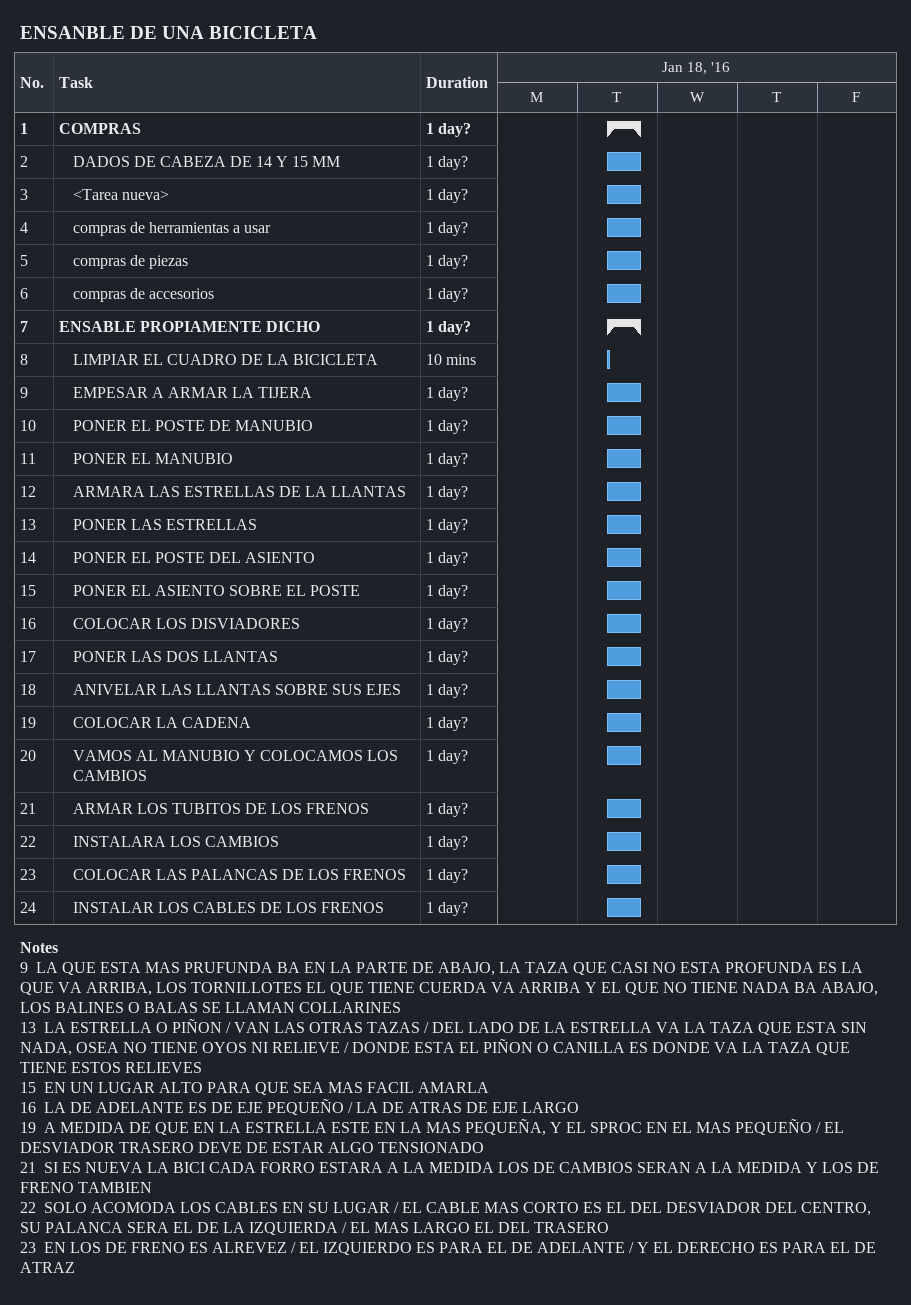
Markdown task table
ENSANBLE DE UNA BICICLETA

| ID | Level | Task | Duration | Start | Finish |
|---|---|---|---|---|---|
| 1 | 1 | **COMPRAS** | 1d? | 2016-01-19 | 2016-01-19 |
| 2 | 2 | DADOS DE CABEZA DE 14 Y 15 MM | 1d? | 2016-01-19 | 2016-01-19 |
| 3 | 2 | <Tarea nueva> | 1d? | 2016-01-19 | 2016-01-19 |
| 4 | 2 | compras de herramientas a usar | 1d? | 2016-01-19 | 2016-01-19 |
| 5 | 2 | compras de piezas | 1d? | 2016-01-19 | 2016-01-19 |
| 6 | 2 | compras de accesorios | 1d? | 2016-01-19 | 2016-01-19 |
| 7 | 1 | **ENSABLE PROPIAMENTE DICHO** | 1d? | 2016-01-19 | 2016-01-19 |
| 8 | 2 | LIMPIAR EL CUADRO DE LA BICICLETA | 10min | 2016-01-19 | 2016-01-19 |
| 9 | 2 | EMPESAR A ARMAR LA TIJERA | 1d? | 2016-01-19 | 2016-01-19 |
| 10 | 2 | PONER EL POSTE DE MANUBIO | 1d? | 2016-01-19 | 2016-01-19 |
| 11 | 2 | PONER EL MANUBIO | 1d? | 2016-01-19 | 2016-01-19 |
| 12 | 2 | ARMARA LAS ESTRELLAS DE LA LLANTAS | 1d? | 2016-01-19 | 2016-01-19 |
| 13 | 2 | PONER LAS ESTRELLAS | 1d? | 2016-01-19 | 2016-01-19 |
| 14 | 2 | PONER EL POSTE DEL ASIENTO | 1d? | 2016-01-19 | 2016-01-19 |
| 15 | 2 | PONER EL ASIENTO SOBRE EL POSTE | 1d? | 2016-01-19 | 2016-01-19 |
| 16 | 2 | COLOCAR LOS DISVIADORES | 1d? | 2016-01-19 | 2016-01-19 |
| 17 | 2 | PONER LAS DOS LLANTAS | 1d? | 2016-01-19 | 2016-01-19 |
| 18 | 2 | ANIVELAR LAS LLANTAS SOBRE SUS EJES | 1d? | 2016-01-19 | 2016-01-19 |
| 19 | 2 | COLOCAR LA CADENA | 1d? | 2016-01-19 | 2016-01-19 |
| 20 | 2 | VAMOS AL MANUBIO Y COLOCAMOS LOS CAMBIOS | 1d? | 2016-01-19 | 2016-01-19 |
| 21 | 2 | ARMAR LOS TUBITOS DE LOS FRENOS | 1d? | 2016-01-19 | 2016-01-19 |
| 22 | 2 | INSTALARA LOS CAMBIOS | 1d? | 2016-01-19 | 2016-01-19 |
| 23 | 2 | COLOCAR LAS PALANCAS DE LOS FRENOS | 1d? | 2016-01-19 | 2016-01-19 |
| 24 | 2 | INSTALAR LOS CABLES DE LOS FRENOS | 1d? | 2016-01-19 | 2016-01-19 |

Notes
- 9: LA QUE ESTA MAS PRUFUNDA BA EN LA PARTE DE ABAJO, LA TAZA QUE CASI NO ESTA PROFUNDA ES LA QUE VA ARRIBA, LOS TORNILLOTES EL QUE TIENE CUERDA VA ARRIBA Y EL QUE NO TIENE NADA BA ABAJO, LOS BALINES O BALAS SE LLAMAN COLLARINES
- 13: LA ESTRELLA O PIÑON / VAN LAS OTRAS TAZAS / DEL LADO DE LA ESTRELLA VA LA TAZA QUE ESTA SIN NADA, OSEA NO TIENE OYOS NI RELIEVE / DONDE ESTA EL PIÑON O CANILLA ES DONDE VA LA TAZA QUE TIENE ESTOS RELIEVES
- 15: EN UN LUGAR ALTO PARA QUE SEA MAS FACIL AMARLA
- 16: LA DE ADELANTE ES DE EJE PEQUEÑO / LA DE ATRAS DE EJE LARGO
- 19: A MEDIDA DE QUE EN LA ESTRELLA ESTE EN LA MAS PEQUEÑA, Y EL SPROC EN EL MAS PEQUEÑO / EL DESVIADOR TRASERO DEVE DE ESTAR ALGO TENSIONADO
- 21: SI ES NUEVA LA BICI CADA FORRO ESTARA A LA MEDIDA LOS DE CAMBIOS SERAN A LA MEDIDA Y LOS DE FRENO TAMBIEN
- 22: SOLO ACOMODA LOS CABLES EN SU LUGAR / EL CABLE MAS CORTO ES EL DEL DESVIADOR DEL CENTRO, SU PALANCA SERA EL DE LA IZQUIERDA / EL MAS LARGO EL DEL TRASERO
- 23: EN LOS DE FRENO ES ALREVEZ / EL IZQUIERDO ES PARA EL DE ADELANTE / Y EL DERECHO ES PARA EL DE ATRAZ
